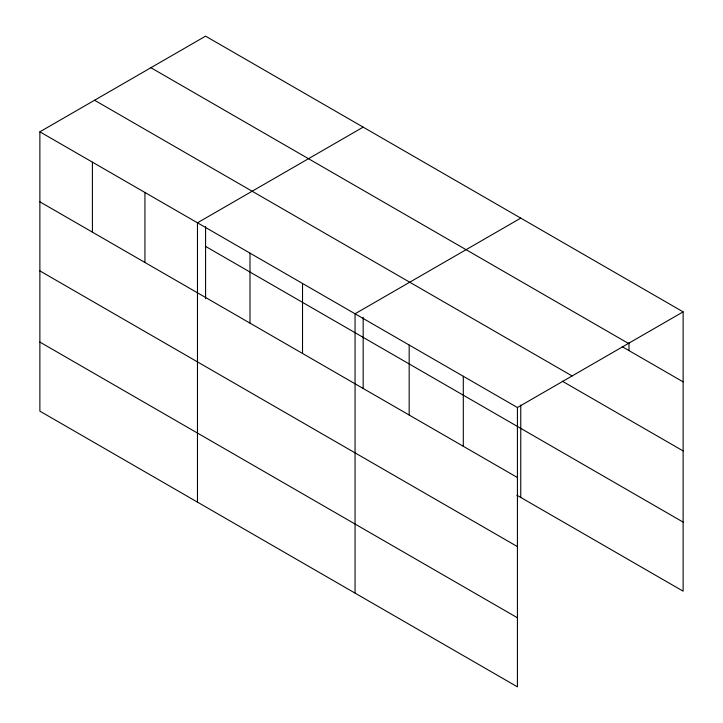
<?xml version="1.0" encoding="UTF-8"?>
<svg xmlns="http://www.w3.org/2000/svg" width="723" height="723" viewBox="0 0 723 723"><rect width="100%" height="100%" fill="white"/><g stroke="black" fill="none" stroke-linecap="round" stroke-linejoin="round"><path stroke-width="1.08" d="M39.873 131.821L517.424 407.528L517.424 686.85L39.873 411.143L39.873 131.821L205.576 36.15L683.127 311.857L683.127 591.179L516.864 495.192M363.172 127.131L197.469 222.801L197.469 502.124M520.759 218.12L355.056 313.782L355.056 593.113M517.424 407.528L683.127 311.857M150.899 67.718L628.441 343.425M622.241 346.706L683.127 381.861M94.559 100.244L572.101 375.951M562.313 381.193L683.127 450.935M205.576 246.398L683.127 522.105M39.873 201.816L517.424 477.532M39.873 270.899L517.424 546.606M39.873 342.069L517.424 617.776M629.001 342.711L629.001 350.61M520.759 405.016L520.759 497.442M463.298 376.276L463.298 446.281M409.173 345.034L409.173 415.038M363.172 317.37L363.172 388.631M302.521 283.461L302.521 353.457M249.995 253.131L249.995 323.136M205.576 226.38L205.576 298.762M144.934 192.472L144.934 262.476M92.408 162.142L92.408 232.146"/></g></svg>
